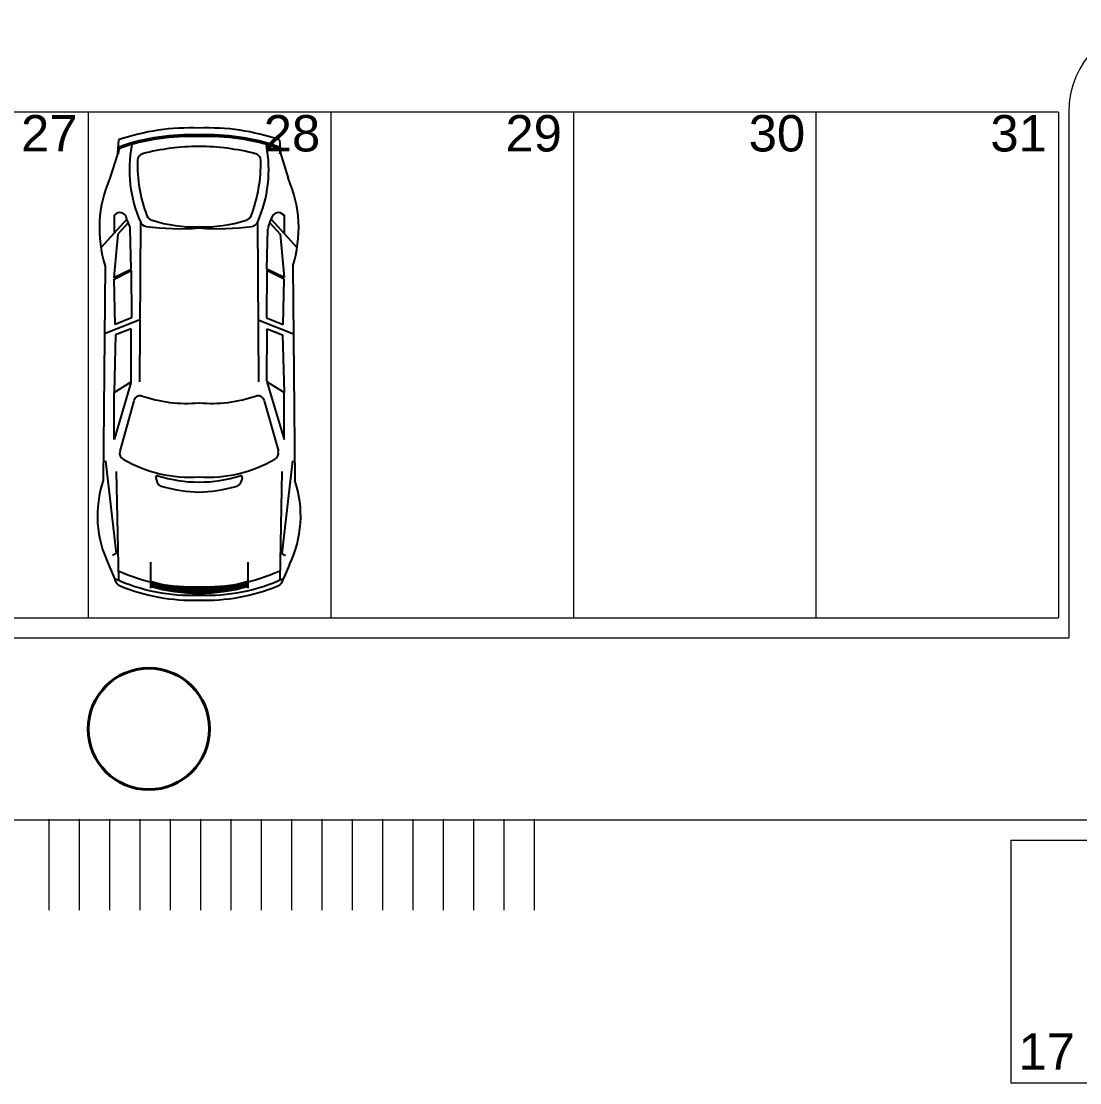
# Model space of a CAD drawing. Header units: inches. Extents: x 13 to 261, y -112 to -47.
# Drawn here: x 178.13 to 188.6, y -88.33 to -77.83 of the extents above; entities that cross this region are included whole.
import ezdxf

# ---------------------------------------------------------------- set-up
doc = ezdxf.new("R2010")
doc.units = ezdxf.units.IN
doc.header["$MEASUREMENT"] = 0
doc.linetypes.add('ACAD_ISO04W100', pattern=[30, 24, -3, 0, -3])
for name, color, linetype, lineweight in [('BANQUETA', 2, 'Continuous', 18), ('CAJONES', 3, 'Continuous', 20), ('COLUMNAS', 20, 'Continuous', 40), ('EJES', 1, 'ACAD_ISO04W100', 13), ('TEXTOS', 124, 'Continuous', 30)]:
    doc.layers.add(name, color=color, linetype=linetype, lineweight=lineweight)
doc.styles.add('TEXTOS', font='ARIALUNI.TTF', dxfattribs={"height": 0.36})

msp = doc.modelspace()

# ---------------------------------------------------------------- linework, layer by layer
for p, q in [((179.091, -79.002), (179.08, -79.132)), ((180.682, -79.002), (180.693, -79.132)), ((179.102, -79.068), (179.005, -79.379)), ((179.097, -79.127), (179.08, -79.132)), ((180.671, -79.068), (180.767, -79.379)), ((180.676, -79.127), (180.693, -79.132)), ((179.172, -79.786), (178.916, -80.068)), ((179.069, -79.729), (179.045, -79.744)), ((179.045, -79.744), (179.045, -79.926)), ((179.172, -79.786), (179.17, -79.774)), ((179.2, -79.856), (179.172, -79.786)), ((180.573, -79.856), (180.6, -79.786)), ((180.6, -79.786), (180.603, -79.774)), ((180.6, -79.786), (180.856, -80.068)), ((180.703, -79.729), (180.727, -79.744)), ((180.727, -79.744), (180.727, -79.926)), ((179.186, -79.821), (179.084, -79.933)), ((179.214, -80.279), (179.205, -79.879)), ((179.306, -79.813), (179.297, -81.394)), ((180.466, -79.813), (180.475, -81.394)), ((180.558, -80.279), (180.568, -79.879)), ((180.587, -79.821), (180.689, -79.933)), ((179.084, -79.933), (179.043, -80.363)), ((180.689, -79.933), (180.729, -80.363)), ((178.959, -80.248), (178.938, -82.37)), ((179.043, -80.363), (179.214, -80.279)), ((179.045, -80.379), (179.214, -80.294)), ((179.214, -80.294), (179.218, -80.759)), ((180.558, -80.294), (180.554, -80.759)), ((180.729, -80.363), (180.558, -80.279)), ((180.727, -80.379), (180.558, -80.294)), ((180.813, -80.248), (180.834, -82.37)), ((179.056, -80.825), (179.045, -80.379)), ((180.717, -80.825), (180.727, -80.379)), ((179.301, -80.779), (178.951, -80.919)), ((179.218, -80.759), (179.056, -80.825)), ((180.472, -80.779), (180.821, -80.919)), ((180.554, -80.759), (180.717, -80.825)), ((179.06, -80.929), (179.045, -81.498)), ((179.214, -80.868), (179.06, -80.929)), ((179.214, -81.383), (179.214, -80.868)), ((180.558, -81.383), (180.559, -80.868)), ((180.559, -80.868), (180.713, -80.929)), ((180.713, -80.929), (180.727, -81.498)), ((179.045, -81.498), (179.214, -81.393)), ((179.045, -81.498), (179.214, -81.393)), ((179.212, -81.402), (179.045, -81.964)), ((180.727, -81.498), (180.558, -81.393)), ((180.727, -81.498), (180.558, -81.393)), ((180.561, -81.402), (180.727, -81.964)), ((179.045, -81.964), (179.045, -81.498)), ((179.24, -81.58), (179.102, -82.081)), ((180.532, -81.58), (180.671, -82.081)), ((180.727, -81.964), (180.727, -81.498)), ((178.961, -82.176), (179.066, -83.093)), ((180.812, -82.176), (180.706, -83.093)), ((179.066, -82.282), (179.089, -83.352)), ((180.706, -82.282), (180.684, -83.352)), ((179.459, -82.342), (179.464, -82.366)), ((180.314, -82.342), (180.309, -82.366)), ((179.066, -83.093), (179.029, -83.111)), ((180.706, -83.093), (180.743, -83.111)), ((178.992, -83.2), (179.051, -83.34)), ((179.405, -83.177), (179.405, -83.434)), ((180.368, -83.177), (180.368, -83.434)), ((180.78, -83.2), (180.722, -83.34))]:
    msp.add_line(p, q)
for centre, radius, start, end in [((179.798, -81.041), 2.159, 87.6513, 109.1212), ((179.796, -81.045), 2.095, 87.5289, 109.3452), ((179.975, -81.041), 2.159, 70.8788, 92.3487), ((179.977, -81.045), 2.095, 70.6548, 92.4711), ((179.795, -81.047), 2.081, 87.48, 109.4955), ((180.463, -79.297), 1.266, 169.0498, 204.0118), ((179.978, -81.047), 2.081, 70.5045, 92.52), ((179.31, -79.297), 1.266, 335.9882, 10.9502), ((179.343, -79.203), 0.067, 104.6595, 178.7775), ((179.884, -81.269), 2.203, 89.9299, 104.6595), ((179.889, -81.269), 2.203, 75.3405, 90.0701), ((180.43, -79.203), 0.067, 1.2225, 75.3405), ((180.748, -79.233), 1.472, 178.7775, 200.6341), ((179.025, -79.233), 1.472, 339.3659, 1.2225), ((180.127, -79.874), 1.227, 156.1995, 197.7488), ((179.645, -79.874), 1.227, 342.2512, 23.8005), ((179.104, -79.787), 0.067, 11.3026, 120.9804), ((179.433, -79.728), 0.067, 200.6341, 259.5315), ((179.819, -78.643), 1.217, 250.9126, 273.1847), ((179.954, -78.643), 1.217, 266.8153, 289.0874), ((180.34, -79.728), 0.067, 280.4685, 339.3659), ((180.669, -79.787), 0.067, 59.0196, 168.6974), ((179.138, -79.88), 0.067, 1.3581, 21.7883), ((179.369, -79.789), 0.067, 200.4234, 262.1694), ((179.697, -77.403), 2.476, 262.1694, 274.3856), ((180.076, -77.403), 2.476, 265.6144, 277.8306), ((180.404, -79.789), 0.067, 277.8306, 339.5766), ((180.635, -79.88), 0.067, 158.2117, 178.6419), ((179.147, -81.383), 0.067, 343.506, 0), ((179.147, -81.383), 0.067, 343.506, 0), ((180.625, -81.383), 0.067, 180, 196.494), ((180.625, -81.383), 0.067, 180, 196.494), ((179.305, -81.597), 0.067, 80.0154, 164.5876), ((179.767, -80.224), 1.383, 250.9691, 274.9256), ((180.005, -80.224), 1.383, 265.0744, 289.0309), ((180.468, -81.597), 0.067, 15.4124, 99.9846), ((179.166, -82.099), 0.067, 164.5876, 243.7467), ((180.606, -82.099), 0.067, 296.2533, 15.4124), ((179.795, -81.028), 1.309, 239.7932, 273.9817), ((179.977, -81.028), 1.309, 266.0183, 300.2068), ((179.978, -82.719), 1.097, 161.4359, 206.0074), ((179.475, -82.339), 0.0167, 80.3511, 191.7948), ((179.546, -82.349), 0.0837, 191.7948, 263.3968), ((179.885, -81.031), 1.354, 252.5204, 270.0642), ((179.888, -81.031), 1.354, 269.9358, 287.4796), ((180.227, -82.349), 0.0837, 276.6032, 348.2052), ((180.297, -82.339), 0.0167, 348.2052, 99.6489), ((179.795, -82.719), 1.097, 333.9926, 18.5641), ((179.932, -81.029), 1.457, 254.2229, 268.1832), ((179.84, -81.029), 1.457, 271.8168, 285.7771), ((179.809, -81.695), 1.725, 245.2701, 272.5606), ((179.963, -81.695), 1.725, 267.4394, 294.7299), ((179.81, -81.695), 1.81, 245.1967, 272.4278), ((179.134, -83.332), 0.0837, 185.2866, 251.3205), ((179.891, -81.697), 1.739, 253.7701, 269.8508), ((179.963, -81.695), 1.81, 267.5722, 294.8033), ((179.882, -81.697), 1.739, 270.1492, 286.2299), ((180.638, -83.332), 0.0837, 288.6795, 354.7134), ((179.822, -81.695), 1.859, 247.387, 271.9756), ((179.893, -81.697), 1.756, 253.8636, 269.7872), ((179.895, -81.696), 1.773, 253.9552, 269.7248), ((179.897, -81.696), 1.79, 254.045, 269.6636), ((179.88, -81.697), 1.756, 270.2128, 286.1364), ((179.878, -81.696), 1.773, 270.2752, 286.0448), ((179.95, -81.695), 1.859, 268.0244, 292.613), ((179.876, -81.696), 1.79, 270.3364, 285.955)]:
    msp.add_arc(centre, radius, start, end)
at = {"layer": 'BANQUETA'}
for p, q in [((188.49, -78.727), (188.49, -83.927)), ((168.565, -83.927), (188.49, -83.927)), ((168.565, -85.727), (249.783, -85.727))]:
    msp.add_line(p, q, dxfattribs=at)
msp.add_arc((189.39, -78.727), 0.9, 0, 180, dxfattribs=at)
at = {"layer": 'CAJONES'}
for p, q in [((188.39, -78.727), (171.59, -78.727)), ((178.79, -78.727), (178.79, -83.727)), ((181.19, -78.727), (181.19, -83.727)), ((183.59, -78.727), (183.59, -83.727)), ((185.99, -78.727), (185.99, -83.727)), ((188.39, -78.727), (188.39, -83.727)), ((171.59, -83.727), (188.39, -83.727)), ((187.919, -85.927), (227.919, -85.927)), ((187.919, -85.927), (187.919, -88.327)), ((187.919, -88.327), (227.919, -88.327))]:
    msp.add_line(p, q, dxfattribs=at)
at = {"layer": 'COLUMNAS'}
msp.add_circle((179.39, -84.827), 0.6, dxfattribs=at)
at = {"layer": 'EJES', "ltscale": 0.3}
for p, q in [((178.404, -86.62), (178.404, -85.72)), ((178.704, -86.62), (178.704, -85.72)), ((179.004, -86.62), (179.004, -85.72)), ((179.304, -86.62), (179.304, -85.72)), ((179.604, -86.62), (179.604, -85.72)), ((179.904, -86.62), (179.904, -85.72)), ((180.204, -86.62), (180.204, -85.72)), ((180.504, -86.62), (180.504, -85.72)), ((180.804, -86.62), (180.804, -85.72)), ((181.104, -86.62), (181.104, -85.72)), ((181.404, -86.62), (181.404, -85.72)), ((181.704, -86.62), (181.704, -85.72)), ((182.004, -86.62), (182.004, -85.72)), ((182.304, -86.62), (182.304, -85.72)), ((182.604, -86.62), (182.604, -85.72)), ((182.904, -86.62), (182.904, -85.72)), ((183.204, -86.62), (183.204, -85.72)), ((183.204, -86.62), (183.204, -85.72))]:
    msp.add_line(p, q, dxfattribs=at)

# ---------------------------------------------------------------- texts
at = {"layer": 'TEXTOS', "style": 'TEXTOS'}
for s, p in [('27', (178.125, -79.115)), ('28', (180.526, -79.115)), ('29', (182.917, -79.115)), ('30', (185.324, -79.115)), ('31', (187.715, -79.115)), ('17', (187.993, -88.198))]:
    msp.add_text(s, height=0.36, dxfattribs=at).set_placement(p)

doc.saveas('drawing.dxf')
